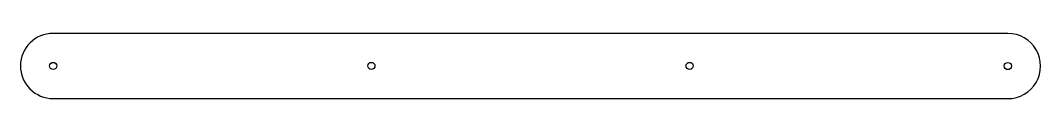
# Model space of a CAD drawing. Header units: millimetres. Extents: x 4 to 315, y 5 to 25.
import ezdxf

# ---------------------------------------------------------------- set-up
doc = ezdxf.new("R2010")
doc.units = ezdxf.units.MM

msp = doc.modelspace()

# ---------------------------------------------------------------- linework, layer by layer
at = {"color": 0}
for p, q in [((305.49, 25.06), (13.83, 25.1)), ((13.83, 5.1), (305.49, 5.06))]:
    msp.add_line(p, q, dxfattribs=at)
for centre in [(13.83, 15.1), (111.05, 15.1), (208.27, 15.1), (305.49, 15.06)]:
    msp.add_circle(centre, 1.1, dxfattribs=at)
for centre, start, end in [((13.83, 15.1), 89.9931, 179.789), ((305.49, 15.06), 270, 90.0001), ((13.83, 15.1), 179.7897, 269.993)]:
    msp.add_arc(centre, 10, start, end, dxfattribs=at)

doc.saveas('drawing.dxf')
